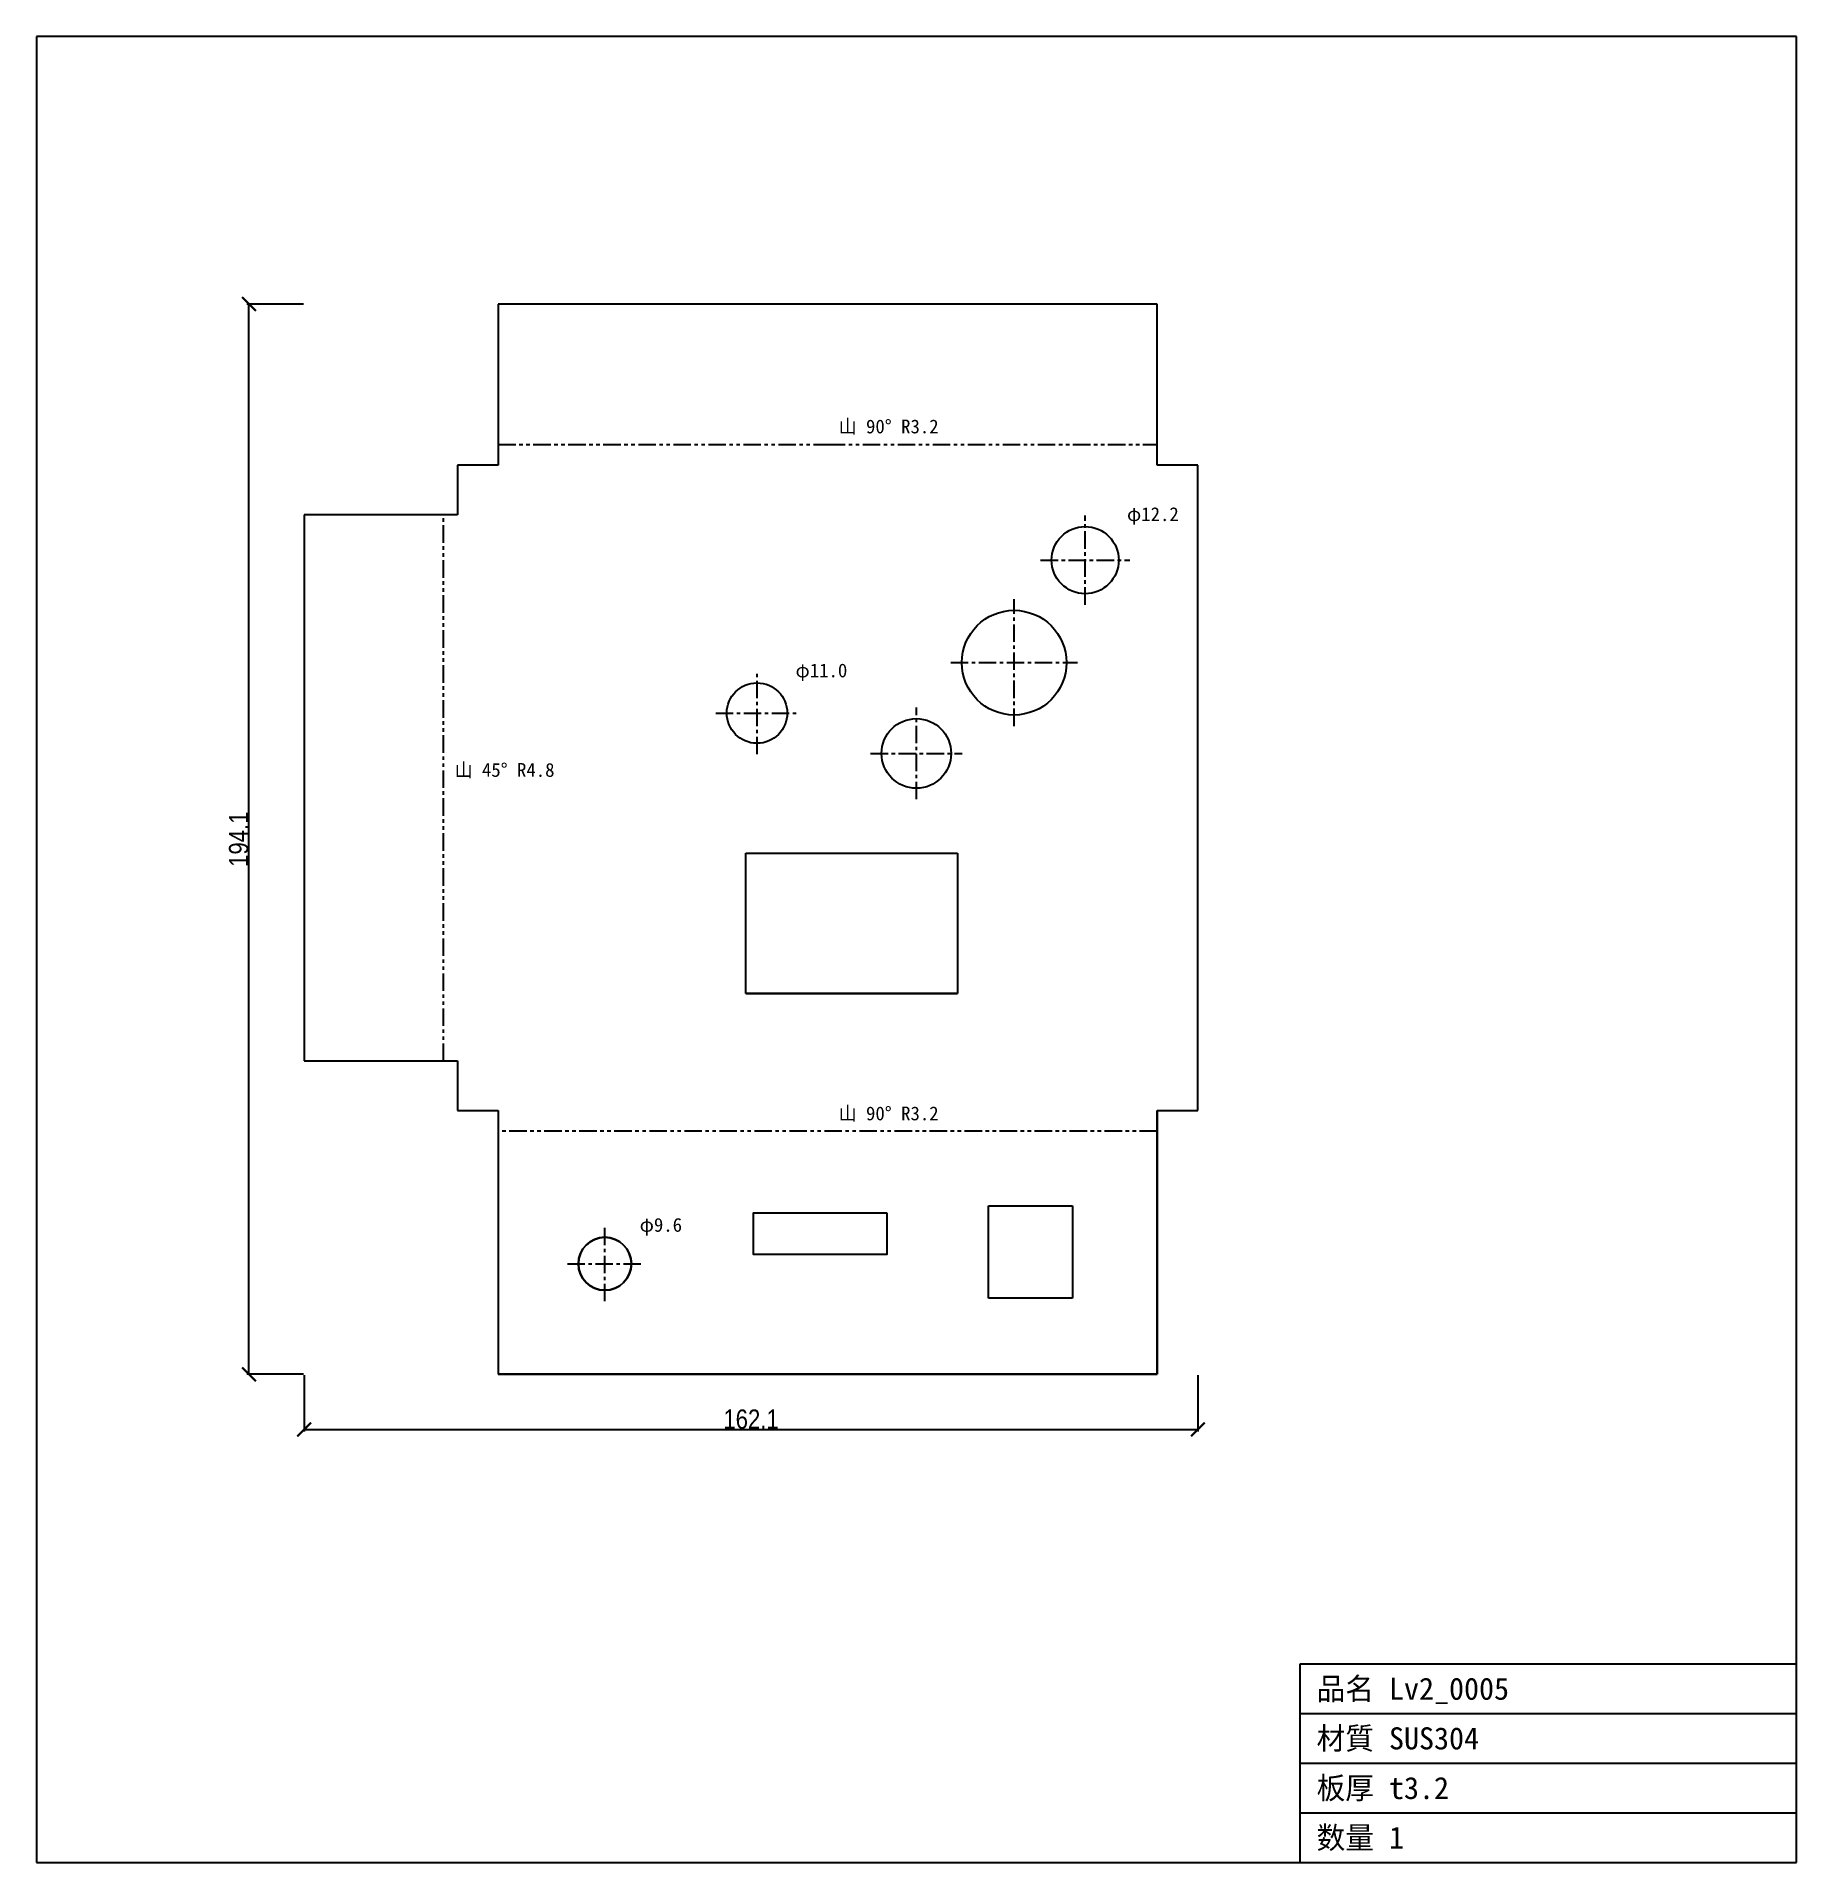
# Model space of a CAD drawing. Header units: millimetres. Extents: x -76 to 243, y -136 to 195.
import ezdxf

# ---------------------------------------------------------------- set-up
doc = ezdxf.new("R2010")
doc.units = ezdxf.units.MM
doc.linetypes.add('CENTER', pattern=[5.08, 3.175, -0.635, 0.635, -0.635])
doc.linetypes.add('PHANTOM', pattern=[6.35, 3.175, -0.635, 0.635, -0.635, 0.635, -0.635])
for name, color, linetype in [('10', 7, 'Continuous'), ('13', 7, 'Continuous'), ('16', 7, 'Continuous'), ('18', 7, 'Continuous'), ('2', 7, 'Continuous'), ('8', 7, 'Continuous')]:
    doc.layers.add(name, color=color, linetype=linetype)
doc.styles.add('OpenSansCondensed-Light', font='OpenSansCondensed-Light.ttf')
doc.dimstyles.new('EZDXF', dxfattribs={"dimtxt": 0.25, "dimasz": 0.175, "dimexe": 0.375, "dimexo": 0.125, "dimgap": 0.1, "dimtad": 1, "dimlfac": 100, "dimzin": 12, "dimdsep": 46, "dimtxsty": 'OpenSansCondensed-Light', "dimblk": 'ARCHTICK', "dimcen": 2.5, "dimazin": 3, "dimtfac": 0.5, "dimtmove": 2, "dimatfit": 3})

# ---------------------------------------------------------------- blocks, each defined once
blk = doc.blocks.new('HOLE_D18_98')
blk.add_circle((0, 0), 9.49)
blk = doc.blocks.new('HOLE_D12_18')
blk.add_circle((0, 0), 6.09)
blk = doc.blocks.new('_ARCHTICK')
at = {"color": 0, "linetype": 'BYBLOCK', "const_width": 0.15}
blk.add_lwpolyline([(-0.5, -0.5), (0.5, 0.5)], dxfattribs=at)

msp = doc.modelspace()

# ---------------------------------------------------------------- linework, layer by layer
at = {"layer": '10', "color": 3, "linetype": 'PHANTOM'}
for p, q in [((7.4, 120.79), (67.13, 120.79)), ((67.13, 120.79), (126.87, 120.79)), ((-2.51, 58.51), (-2.51, 108.02)), ((-2.51, 9), (-2.51, 58.51)), ((126.87, -3.77), (7.4, -3.77))]:
    msp.add_line(p, q, dxfattribs=at)
at = {"layer": '16', "color": 7, "linetype": 'CONTINUOUS'}
for p, q in [((242.78, 194.74), (-76.32, 194.74)), ((-76.32, 194.74), (-76.32, -136.34)), ((242.78, -136.34), (242.78, 194.74)), ((152.78, -136.34), (152.78, -100.34)), ((152.78, -100.34), (242.78, -100.34)), ((152.78, -109.34), (242.78, -109.34)), ((152.78, -118.34), (242.78, -118.34)), ((152.78, -127.34), (242.78, -127.34)), ((-76.32, -136.34), (242.78, -136.34))]:
    msp.add_line(p, q, dxfattribs=at)
at = {"layer": '2', "color": 1, "linetype": 'CENTER'}
for p, q in [((113.81, 91.71), (113.81, 107.89)), ((105.72, 99.8), (121.9, 99.8)), ((100.93, 69.72), (100.93, 92.7)), ((54.32, 64.59), (54.32, 79.55)), ((89.44, 81.21), (112.42, 81.21)), ((83.21, 56.44), (83.21, 73.06)), ((46.84, 72.07), (61.8, 72.07)), ((74.9, 64.75), (91.52, 64.75)), ((26.74, -34.59), (26.74, -20.98)), ((19.93, -27.78), (33.54, -27.78))]:
    msp.add_line(p, q, dxfattribs=at)
at = {"layer": '8', "color": 7, "linetype": 'CONTINUOUS'}
for p, q in [((126.87, 146.23), (7.4, 146.23)), ((7.4, 146.23), (7.4, 129.84)), ((126.87, 117.02), (126.86, 146.23)), ((7.4, 129.84), (7.4, 117.02)), ((4.27, 117.02), (0, 117.02)), ((0, 117.02), (0, 110.55)), ((7.4, 117.02), (4.27, 117.02)), ((134.27, 117.02), (126.87, 117.02)), ((134.27, 0), (134.27, 117.02)), ((0, 110.55), (0, 108.02)), ((-21.06, 108.02), (-27.8, 108.02)), ((-27.8, 108.02), (-27.8, 9)), ((-19.34, 108.02), (-21.06, 108.02)), ((-6.4, 108.02), (-19.35, 108.03)), ((0, 108.02), (-6.4, 108.02)), ((52.29, 21.22), (52.29, 46.69)), ((52.29, 46.69), (90.64, 46.69)), ((90.64, 46.69), (90.64, 21.22)), ((90.64, 21.22), (52.29, 21.22)), ((52.29, 21.22), (90.64, 21.22)), ((-27.8, 9), (0, 9)), ((0, 9), (0, 0)), ((0, 0), (7.4, 0)), ((7.4, 0), (7.4, -47.83)), ((126.87, -21.24), (126.87, 0)), ((126.87, 0), (126.87, -47.83)), ((126.87, 0), (130.32, 0)), ((130.32, 0), (132.57, 0)), ((132.57, 0), (134.27, 0)), ((96.29, -34.01), (96.29, -17.25)), ((96.29, -17.25), (100.6, -17.25)), ((100.6, -17.25), (106.98, -17.25)), ((106.98, -17.25), (111.5, -17.25)), ((111.5, -17.25), (111.5, -34.01)), ((126.87, -22.35), (126.87, -21.24)), ((126.87, -25.26), (126.87, -22.35)), ((126.87, -47.83), (126.87, -25.26)), ((102.71, -34.01), (96.29, -34.01)), ((107.25, -34.01), (102.7, -34.01)), ((111.5, -34.01), (107.25, -34.01)), ((7.4, -47.83), (126.87, -47.83)), ((126.87, -47.83), (7.4, -47.83))]:
    msp.add_line(p, q, dxfattribs=at)
msp.add_lwpolyline([(77.87, -18.52), (77.87, -26.12), (53.7, -26.12), (53.7, -18.52)], close=True, dxfattribs=at)
for centre, radius in [((54.32, 72.07), 5.48), ((83.21, 64.75), 6.31), ((26.74, -27.78), 4.8)]:
    msp.add_circle(centre, radius, dxfattribs=at)
for start, end in [(0, 180), (180, 0)]:
    msp.add_arc((26.74, -27.78), 4.8, start, end, dxfattribs=at)

# ---------------------------------------------------------------- block references
for name, p in [('HOLE_D12_18', (113.81, 99.8)), ('HOLE_D18_98', (100.93, 81.21))]:
    msp.add_blockref(name, p, dxfattribs=at)

# ---------------------------------------------------------------- texts
at = {"layer": '13', "color": 2}
for s, height, p in [('山 90° R3.2', 2.5, (69.13, 122.79)), ('φ12.2', 2.5, (121.4, 106.89)), ('φ11.0', 2.5, (61.3, 78.55)), ('山 45° R4.8', 2.5, (-0.51, 60.51)), ('山 90° R3.2', 2.5, (69.13, -1.77)), ('φ9.6', 2.5, (33.04, -21.98)), ('品名 Lv2_0005', 4, (155.78, -106.84)), ('材質 SUS304', 4, (155.78, -115.84)), ('板厚 t3.2', 4, (155.78, -124.84)), ('数量 1', 4, (155.78, -133.84))]:
    msp.add_text(s, height=height, dxfattribs=at).set_placement(p)

# ---------------------------------------------------------------- dimensions: what is measured, and where the dimension line sits
at = {"layer": '18', "color": 2}
msp.add_linear_dim(base=(-37.8, -47.83), p1=(-27.8, -47.83), p2=(-27.8, 146.23), angle=90, dimstyle='EZDXF', override={"dimtxt": 3.5, "dimasz": 2.5, "dimdec": 1, "dimlfac": 1}, dxfattribs=at).render()
msp.add_linear_dim(base=(-27.8, -57.83), p1=(-27.8, -47.83), p2=(134.27, -47.83), dimstyle='EZDXF', override={"dimtxt": 3.5, "dimasz": 2.5, "dimdec": 1, "dimlfac": 1}, dxfattribs=at).render()

doc.saveas('drawing.dxf')
